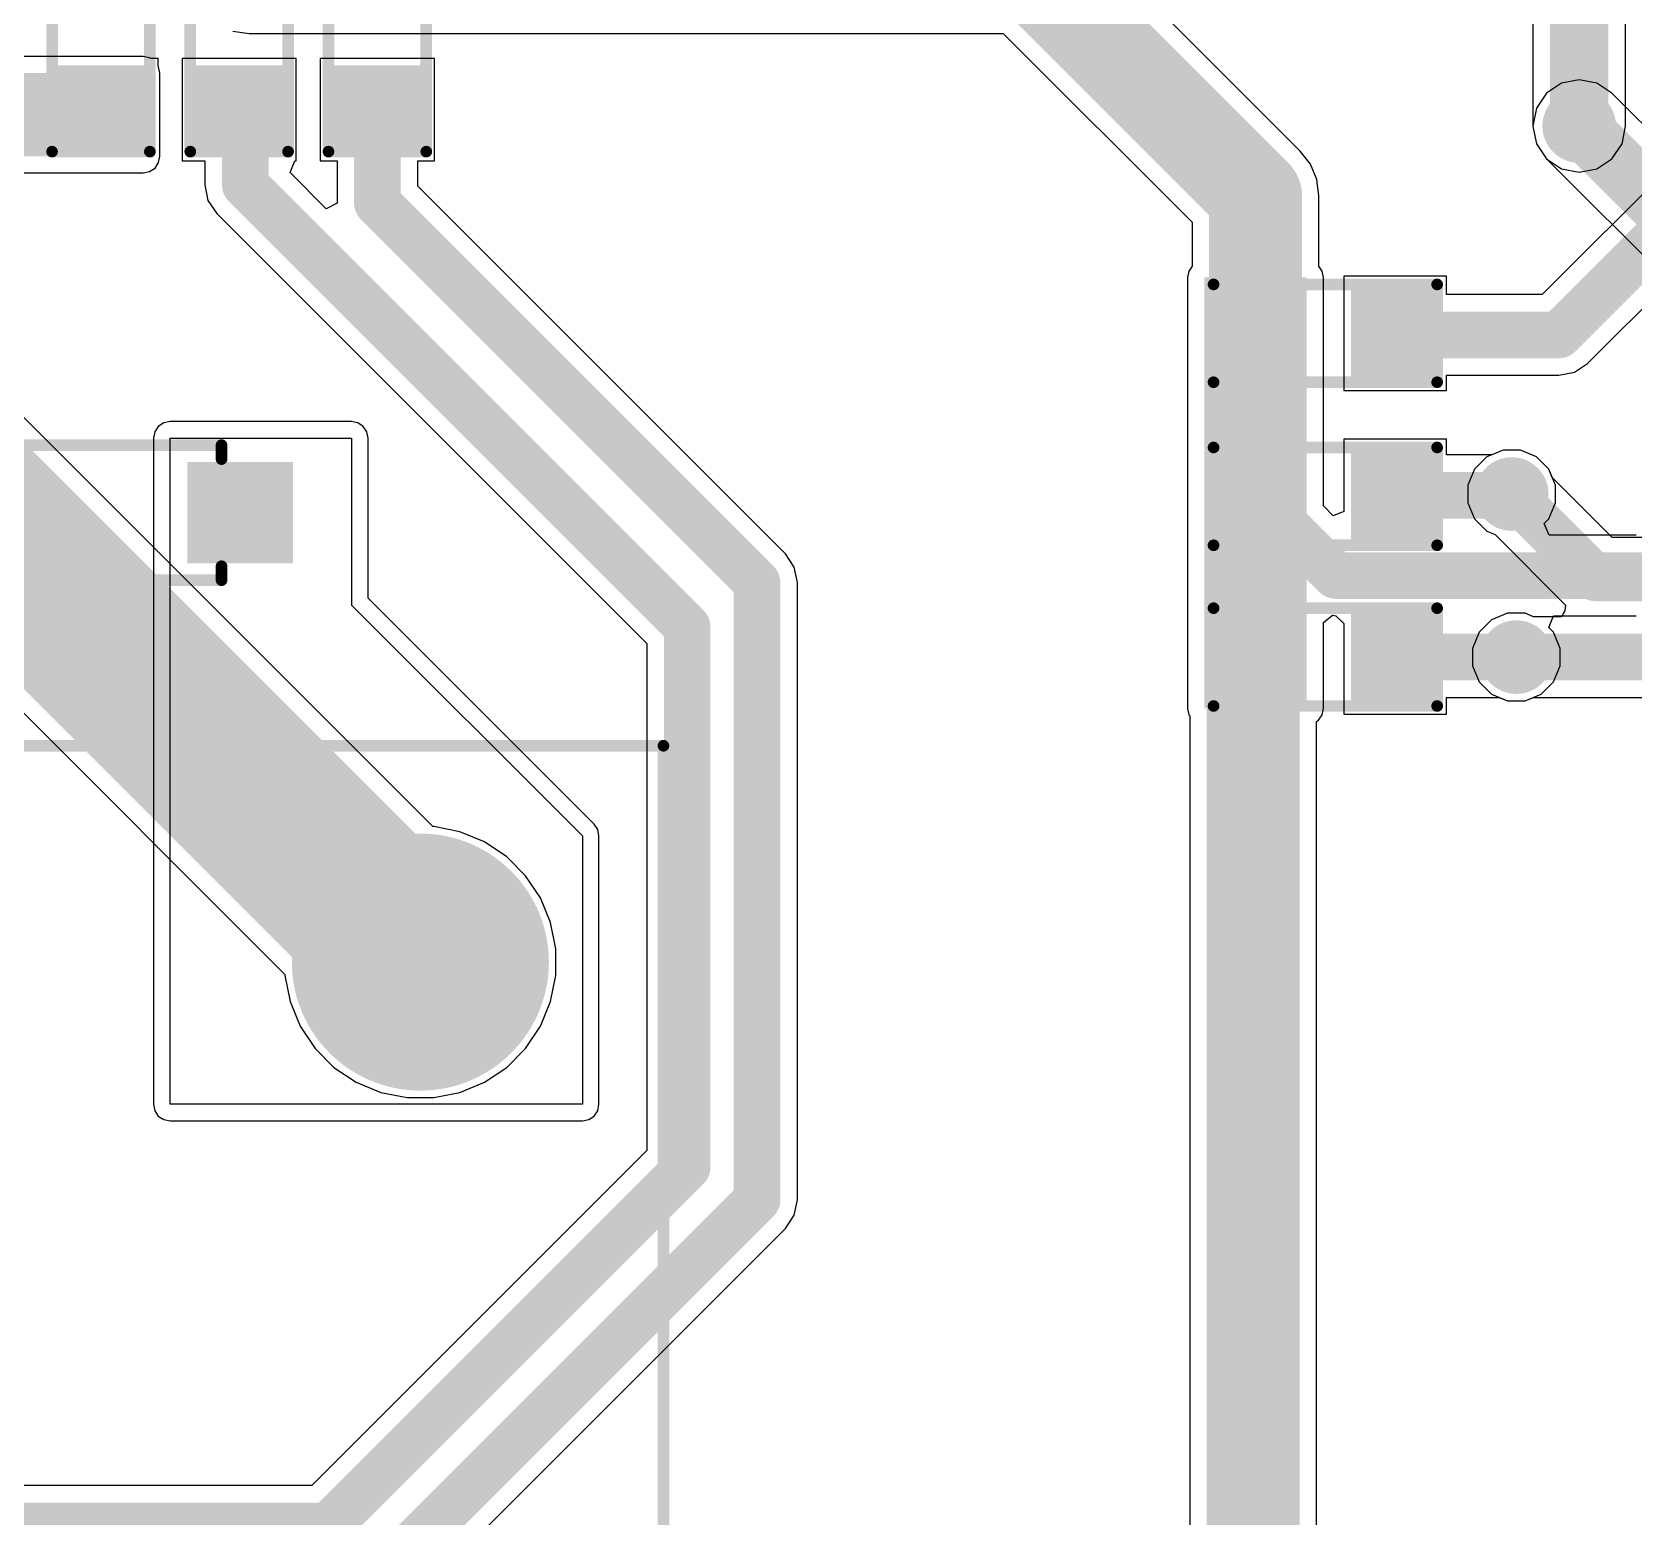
# Model space of a CAD drawing. Header units: millimetres. Extents: x -0.16 to 4.85, y -0.01 to 3.83.
# Drawn here: x 2.416 to 3.103, y 1.384 to 2.021 of the extents above; entities that cross this region are included whole.
import ezdxf

# ---------------------------------------------------------------- set-up
doc = ezdxf.new("R2010")
doc.units = ezdxf.units.MM
doc.header["$MEASUREMENT"] = 0
for name, color, linetype in [('BottomLayer', 5, 'Continuous'), ('BottomSolder', 6, 'Continuous'), ('MultiLayer', 9, 'Continuous'), ('PadHoleLayer', 156, 'Continuous'), ('TopLayer', 1, 'Continuous'), ('TopOverlay', 2, 'Continuous'), ('TopPaste', 8, 'Continuous'), ('TopSolder', 216, 'Continuous'), ('ViaHoleLayer', 16, 'Continuous')]:
    doc.layers.add(name, color=color, linetype=linetype)

# ---------------------------------------------------------------- blocks, each defined once
blk = doc.blocks.new('SOD_123_4')
at = {"layer": 'TopLayer'}
for points in [[(-0.04331, 0.01772), (-0.04331, -0.01772), (-0.08071, -0.01772), (-0.08071, 0.01772)], [(0.08071, 0.01772), (0.08071, -0.01772), (0.04331, -0.01772), (0.04331, 0.01772)]]:
    blk.add_hatch(color=1, dxfattribs=at).paths.add_polyline_path(points)
at = {"layer": 'TopOverlay'}
for points in [[(0.038, 0.02), (0.111, 0.02), (0.111, 0.0315), (0.038, 0.0315)], [(0.08346, -0.031), (0.111, -0.031), (0.111, 0.031), (0.08346, 0.031)], [(0.038, -0.0315), (0.111, -0.0315), (0.111, -0.02), (0.038, -0.02)]]:
    blk.add_hatch(color=2, dxfattribs=at).paths.add_polyline_path(points)
at = {"layer": 'TopPaste'}
for points in [[(-0.04331, 0.01772), (-0.04331, -0.01772), (-0.08071, -0.01772), (-0.08071, 0.01772)], [(0.08071, 0.01772), (0.08071, -0.01772), (0.04331, -0.01772), (0.04331, 0.01772)]]:
    blk.add_hatch(color=8, dxfattribs=at).paths.add_polyline_path(points)
at = {"layer": 'TopSolder'}
for points in [[(-0.03931, 0.02172), (-0.03931, -0.02172), (-0.08471, -0.02172), (-0.08471, 0.02172)], [(0.08471, 0.02172), (0.08471, -0.02172), (0.03931, -0.02172), (0.03931, 0.02172)]]:
    blk.add_hatch(color=216, dxfattribs=at).paths.add_polyline_path(points)
at = {"layer": 'TopOverlay', "const_width": 0.005}
for points in [[(-0.054, 0.029), (-0.054, 0.023)], [(0.038, 0.029), (-0.054, 0.029)], [(-0.054, -0.023), (-0.054, -0.029)], [(0.038, -0.029), (-0.054, -0.029)]]:
    blk.add_lwpolyline(points, dxfattribs=at)
at = {"layer": 'TopOverlay', "const_width": 0.0025}
for points in [[(-0.05525, 0.029, 1), (-0.05275, 0.029, 1)], [(-0.05525, 0.029, 1), (-0.05275, 0.029, 1)], [(0.03675, 0.029, 1), (0.03925, 0.029, 1)], [(-0.05525, 0.023, 1), (-0.05275, 0.023, 1)], [(-0.05525, -0.023, 1), (-0.05275, -0.023, 1)], [(-0.05525, -0.029, 1), (-0.05275, -0.029, 1)], [(-0.05525, -0.029, 1), (-0.05275, -0.029, 1)], [(0.03675, -0.029, 1), (0.03925, -0.029, 1)]]:
    blk.add_lwpolyline(points, format="xyb", close=True, dxfattribs=at)
blk = doc.blocks.new('RES_0603_56')
at = {"layer": 'TopLayer'}
for points in [[(-0.015, 0.0175), (-0.015, -0.0175), (-0.045, -0.0175), (-0.045, 0.0175)], [(0.045, 0.0175), (0.045, -0.0175), (0.015, -0.0175), (0.015, 0.0175)]]:
    blk.add_hatch(color=1, dxfattribs=at).paths.add_polyline_path(points)
at = {"layer": 'TopPaste'}
for points in [[(-0.015, 0.0175), (-0.015, -0.0175), (-0.045, -0.0175), (-0.045, 0.0175)], [(0.045, 0.0175), (0.045, -0.0175), (0.015, -0.0175), (0.015, 0.0175)]]:
    blk.add_hatch(color=8, dxfattribs=at).paths.add_polyline_path(points)
at = {"layer": 'TopSolder'}
for points in [[(-0.011, 0.0215), (-0.011, -0.0215), (-0.049, -0.0215), (-0.049, 0.0215)], [(0.049, 0.0215), (0.049, -0.0215), (0.011, -0.0215), (0.011, 0.0215)]]:
    blk.add_hatch(color=216, dxfattribs=at).paths.add_polyline_path(points)
at = {"layer": 'TopOverlay', "const_width": 0.005}
for points in [[(-0.048, 0.021), (-0.048, -0.021)], [(-0.048, 0.021), (0.048, 0.021)], [(0.048, 0.021), (0.048, -0.021)], [(-0.048, -0.021), (0.048, -0.021)]]:
    blk.add_lwpolyline(points, dxfattribs=at)
at = {"layer": 'TopOverlay', "const_width": 0.0025}
for points in [[(-0.04925, 0.021, 1), (-0.04675, 0.021, 1)], [(-0.04925, 0.021, 1), (-0.04675, 0.021, 1)], [(0.04675, 0.021, 1), (0.04925, 0.021, 1)], [(0.04675, 0.021, 1), (0.04925, 0.021, 1)], [(-0.04925, -0.021, 1), (-0.04675, -0.021, 1)], [(-0.04925, -0.021, 1), (-0.04675, -0.021, 1)], [(0.04675, -0.021, 1), (0.04925, -0.021, 1)], [(0.04675, -0.021, 1), (0.04925, -0.021, 1)]]:
    blk.add_lwpolyline(points, format="xyb", close=True, dxfattribs=at)
blk = doc.blocks.new('RES_0603_57')
at = {"layer": 'TopLayer'}
for points in [[(-0.015, 0.0175), (-0.015, -0.0175), (-0.045, -0.0175), (-0.045, 0.0175)], [(0.045, 0.0175), (0.045, -0.0175), (0.015, -0.0175), (0.015, 0.0175)]]:
    blk.add_hatch(color=1, dxfattribs=at).paths.add_polyline_path(points)
at = {"layer": 'TopPaste'}
for points in [[(-0.015, 0.0175), (-0.015, -0.0175), (-0.045, -0.0175), (-0.045, 0.0175)], [(0.045, 0.0175), (0.045, -0.0175), (0.015, -0.0175), (0.015, 0.0175)]]:
    blk.add_hatch(color=8, dxfattribs=at).paths.add_polyline_path(points)
at = {"layer": 'TopSolder'}
for points in [[(-0.011, 0.0215), (-0.011, -0.0215), (-0.049, -0.0215), (-0.049, 0.0215)], [(0.049, 0.0215), (0.049, -0.0215), (0.011, -0.0215), (0.011, 0.0215)]]:
    blk.add_hatch(color=216, dxfattribs=at).paths.add_polyline_path(points)
at = {"layer": 'TopOverlay', "const_width": 0.005}
for points in [[(-0.048, 0.021), (-0.048, -0.021)], [(-0.048, 0.021), (0.048, 0.021)], [(0.048, 0.021), (0.048, -0.021)], [(-0.048, -0.021), (0.048, -0.021)]]:
    blk.add_lwpolyline(points, dxfattribs=at)
at = {"layer": 'TopOverlay', "const_width": 0.0025}
for points in [[(-0.04925, 0.021, 1), (-0.04675, 0.021, 1)], [(-0.04925, 0.021, 1), (-0.04675, 0.021, 1)], [(0.04675, 0.021, 1), (0.04925, 0.021, 1)], [(0.04675, 0.021, 1), (0.04925, 0.021, 1)], [(-0.04925, -0.021, 1), (-0.04675, -0.021, 1)], [(-0.04925, -0.021, 1), (-0.04675, -0.021, 1)], [(0.04675, -0.021, 1), (0.04925, -0.021, 1)], [(0.04675, -0.021, 1), (0.04925, -0.021, 1)]]:
    blk.add_lwpolyline(points, format="xyb", close=True, dxfattribs=at)
blk = doc.blocks.new('RES_0603_58')
at = {"layer": 'TopLayer'}
for points in [[(-0.015, 0.0175), (-0.015, -0.0175), (-0.045, -0.0175), (-0.045, 0.0175)], [(0.045, 0.0175), (0.045, -0.0175), (0.015, -0.0175), (0.015, 0.0175)]]:
    blk.add_hatch(color=1, dxfattribs=at).paths.add_polyline_path(points)
at = {"layer": 'TopPaste'}
for points in [[(-0.015, 0.0175), (-0.015, -0.0175), (-0.045, -0.0175), (-0.045, 0.0175)], [(0.045, 0.0175), (0.045, -0.0175), (0.015, -0.0175), (0.015, 0.0175)]]:
    blk.add_hatch(color=8, dxfattribs=at).paths.add_polyline_path(points)
at = {"layer": 'TopSolder'}
for points in [[(-0.011, 0.0215), (-0.011, -0.0215), (-0.049, -0.0215), (-0.049, 0.0215)], [(0.049, 0.0215), (0.049, -0.0215), (0.011, -0.0215), (0.011, 0.0215)]]:
    blk.add_hatch(color=216, dxfattribs=at).paths.add_polyline_path(points)
at = {"layer": 'TopOverlay', "const_width": 0.005}
for points in [[(-0.048, 0.021), (-0.048, -0.021)], [(-0.048, 0.021), (0.048, 0.021)], [(0.048, 0.021), (0.048, -0.021)], [(-0.048, -0.021), (0.048, -0.021)]]:
    blk.add_lwpolyline(points, dxfattribs=at)
at = {"layer": 'TopOverlay', "const_width": 0.0025}
for points in [[(-0.04925, 0.021, 1), (-0.04675, 0.021, 1)], [(-0.04925, 0.021, 1), (-0.04675, 0.021, 1)], [(0.04675, 0.021, 1), (0.04925, 0.021, 1)], [(0.04675, 0.021, 1), (0.04925, 0.021, 1)], [(-0.04925, -0.021, 1), (-0.04675, -0.021, 1)], [(-0.04925, -0.021, 1), (-0.04675, -0.021, 1)], [(0.04675, -0.021, 1), (0.04925, -0.021, 1)], [(0.04675, -0.021, 1), (0.04925, -0.021, 1)]]:
    blk.add_lwpolyline(points, format="xyb", close=True, dxfattribs=at)
blk = doc.blocks.new('RES_0603_60')
at = {"layer": 'TopLayer'}
for points in [[(-0.015, 0.0175), (-0.015, -0.0175), (-0.045, -0.0175), (-0.045, 0.0175)], [(0.045, 0.0175), (0.045, -0.0175), (0.015, -0.0175), (0.015, 0.0175)]]:
    blk.add_hatch(color=1, dxfattribs=at).paths.add_polyline_path(points)
at = {"layer": 'TopPaste'}
for points in [[(-0.015, 0.0175), (-0.015, -0.0175), (-0.045, -0.0175), (-0.045, 0.0175)], [(0.045, 0.0175), (0.045, -0.0175), (0.015, -0.0175), (0.015, 0.0175)]]:
    blk.add_hatch(color=8, dxfattribs=at).paths.add_polyline_path(points)
at = {"layer": 'TopSolder'}
for points in [[(-0.011, 0.0215), (-0.011, -0.0215), (-0.049, -0.0215), (-0.049, 0.0215)], [(0.049, 0.0215), (0.049, -0.0215), (0.011, -0.0215), (0.011, 0.0215)]]:
    blk.add_hatch(color=216, dxfattribs=at).paths.add_polyline_path(points)
at = {"layer": 'TopOverlay', "const_width": 0.005}
for points in [[(-0.048, 0.021), (-0.048, -0.021)], [(0.048, 0.021), (-0.048, 0.021)], [(0.048, 0.021), (0.048, -0.021)], [(0.048, -0.021), (-0.048, -0.021)]]:
    blk.add_lwpolyline(points, dxfattribs=at)
at = {"layer": 'TopOverlay', "const_width": 0.0025}
for points in [[(-0.04925, 0.021, 1), (-0.04675, 0.021, 1)], [(-0.04925, 0.021, 1), (-0.04675, 0.021, 1)], [(0.04675, 0.021, 1), (0.04925, 0.021, 1)], [(0.04675, 0.021, 1), (0.04925, 0.021, 1)], [(-0.04925, -0.021, 1), (-0.04675, -0.021, 1)], [(-0.04925, -0.021, 1), (-0.04675, -0.021, 1)], [(0.04675, -0.021, 1), (0.04925, -0.021, 1)], [(0.04675, -0.021, 1), (0.04925, -0.021, 1)]]:
    blk.add_lwpolyline(points, format="xyb", close=True, dxfattribs=at)
blk = doc.blocks.new('RES_0603_61')
at = {"layer": 'TopLayer'}
for points in [[(-0.015, 0.0175), (-0.015, -0.0175), (-0.045, -0.0175), (-0.045, 0.0175)], [(0.045, 0.0175), (0.045, -0.0175), (0.015, -0.0175), (0.015, 0.0175)]]:
    blk.add_hatch(color=1, dxfattribs=at).paths.add_polyline_path(points)
at = {"layer": 'TopPaste'}
for points in [[(-0.015, 0.0175), (-0.015, -0.0175), (-0.045, -0.0175), (-0.045, 0.0175)], [(0.045, 0.0175), (0.045, -0.0175), (0.015, -0.0175), (0.015, 0.0175)]]:
    blk.add_hatch(color=8, dxfattribs=at).paths.add_polyline_path(points)
at = {"layer": 'TopSolder'}
for points in [[(-0.011, 0.0215), (-0.011, -0.0215), (-0.049, -0.0215), (-0.049, 0.0215)], [(0.049, 0.0215), (0.049, -0.0215), (0.011, -0.0215), (0.011, 0.0215)]]:
    blk.add_hatch(color=216, dxfattribs=at).paths.add_polyline_path(points)
at = {"layer": 'TopOverlay', "const_width": 0.005}
for points in [[(-0.048, 0.021), (-0.048, -0.021)], [(0.048, 0.021), (-0.048, 0.021)], [(0.048, 0.021), (0.048, -0.021)], [(0.048, -0.021), (-0.048, -0.021)]]:
    blk.add_lwpolyline(points, dxfattribs=at)
at = {"layer": 'TopOverlay', "const_width": 0.0025}
for points in [[(-0.04925, 0.021, 1), (-0.04675, 0.021, 1)], [(-0.04925, 0.021, 1), (-0.04675, 0.021, 1)], [(0.04675, 0.021, 1), (0.04925, 0.021, 1)], [(0.04675, 0.021, 1), (0.04925, 0.021, 1)], [(-0.04925, -0.021, 1), (-0.04675, -0.021, 1)], [(-0.04925, -0.021, 1), (-0.04675, -0.021, 1)], [(0.04675, -0.021, 1), (0.04925, -0.021, 1)], [(0.04675, -0.021, 1), (0.04925, -0.021, 1)]]:
    blk.add_lwpolyline(points, format="xyb", close=True, dxfattribs=at)
blk = doc.blocks.new('RES_0603_65')
at = {"layer": 'TopLayer'}
for points in [[(-0.015, 0.0175), (-0.015, -0.0175), (-0.045, -0.0175), (-0.045, 0.0175)], [(0.045, 0.0175), (0.045, -0.0175), (0.015, -0.0175), (0.015, 0.0175)]]:
    blk.add_hatch(color=1, dxfattribs=at).paths.add_polyline_path(points)
at = {"layer": 'TopPaste'}
for points in [[(-0.015, 0.0175), (-0.015, -0.0175), (-0.045, -0.0175), (-0.045, 0.0175)], [(0.045, 0.0175), (0.045, -0.0175), (0.015, -0.0175), (0.015, 0.0175)]]:
    blk.add_hatch(color=8, dxfattribs=at).paths.add_polyline_path(points)
at = {"layer": 'TopSolder'}
for points in [[(-0.011, 0.0215), (-0.011, -0.0215), (-0.049, -0.0215), (-0.049, 0.0215)], [(0.049, 0.0215), (0.049, -0.0215), (0.011, -0.0215), (0.011, 0.0215)]]:
    blk.add_hatch(color=216, dxfattribs=at).paths.add_polyline_path(points)
at = {"layer": 'TopOverlay', "const_width": 0.005}
for points in [[(-0.048, 0.021), (-0.048, -0.021)], [(0.048, 0.021), (-0.048, 0.021)], [(0.048, 0.021), (0.048, -0.021)], [(0.048, -0.021), (-0.048, -0.021)]]:
    blk.add_lwpolyline(points, dxfattribs=at)
at = {"layer": 'TopOverlay', "const_width": 0.0025}
for points in [[(-0.04925, 0.021, 1), (-0.04675, 0.021, 1)], [(-0.04925, 0.021, 1), (-0.04675, 0.021, 1)], [(0.04675, 0.021, 1), (0.04925, 0.021, 1)], [(0.04675, 0.021, 1), (0.04925, 0.021, 1)], [(-0.04925, -0.021, 1), (-0.04675, -0.021, 1)], [(-0.04925, -0.021, 1), (-0.04675, -0.021, 1)], [(0.04675, -0.021, 1), (0.04925, -0.021, 1)], [(0.04675, -0.021, 1), (0.04925, -0.021, 1)]]:
    blk.add_lwpolyline(points, format="xyb", close=True, dxfattribs=at)
blk = doc.blocks.new('G5RL_1A_E_HRDC12_86')
at = {"layer": 'BottomLayer'}
h = blk.add_hatch(color=5, dxfattribs=at)
edge = h.paths.add_edge_path()
edge.add_arc((-0.492126, 0.147638), 0.051181, 0, 360)
h = blk.add_hatch(color=5, dxfattribs=at)
edge = h.paths.add_edge_path()
edge.add_arc((0.295276, 0.147638), 0.051181, 0, 360)
h = blk.add_hatch(color=5, dxfattribs=at)
edge = h.paths.add_edge_path()
edge.add_arc((0.492126, 0.147638), 0.051181, 0, 360)
h = blk.add_hatch(color=5, dxfattribs=at)
edge = h.paths.add_edge_path()
edge.add_arc((-0.492126, -0.147638), 0.051181, 0, 360)
h = blk.add_hatch(color=5, dxfattribs=at)
edge = h.paths.add_edge_path()
edge.add_arc((0.295276, -0.147638), 0.051181, 0, 360)
h = blk.add_hatch(color=5, dxfattribs=at)
edge = h.paths.add_edge_path()
edge.add_arc((0.492126, -0.147638), 0.051181, 0, 360)
at = {"layer": 'BottomSolder'}
h = blk.add_hatch(color=6, dxfattribs=at)
edge = h.paths.add_edge_path()
edge.add_arc((-0.492126, 0.147638), 0.055181, 0, 360)
h = blk.add_hatch(color=6, dxfattribs=at)
edge = h.paths.add_edge_path()
edge.add_arc((0.295276, 0.147638), 0.055181, 0, 360)
h = blk.add_hatch(color=6, dxfattribs=at)
edge = h.paths.add_edge_path()
edge.add_arc((0.492126, 0.147638), 0.055181, 0, 360)
h = blk.add_hatch(color=6, dxfattribs=at)
edge = h.paths.add_edge_path()
edge.add_arc((-0.492126, -0.147638), 0.055181, 0, 360)
h = blk.add_hatch(color=6, dxfattribs=at)
edge = h.paths.add_edge_path()
edge.add_arc((0.295276, -0.147638), 0.055181, 0, 360)
h = blk.add_hatch(color=6, dxfattribs=at)
edge = h.paths.add_edge_path()
edge.add_arc((0.492126, -0.147638), 0.055181, 0, 360)
at = {"layer": 'MultiLayer'}
h = blk.add_hatch(color=9, dxfattribs=at)
edge = h.paths.add_edge_path()
edge.add_arc((-0.492126, 0.147638), 0.051181, 0, 360)
h = blk.add_hatch(color=9, dxfattribs=at)
edge = h.paths.add_edge_path()
edge.add_arc((0.295276, 0.147638), 0.051181, 0, 360)
h = blk.add_hatch(color=9, dxfattribs=at)
edge = h.paths.add_edge_path()
edge.add_arc((0.492126, 0.147638), 0.051181, 0, 360)
h = blk.add_hatch(color=9, dxfattribs=at)
edge = h.paths.add_edge_path()
edge.add_arc((-0.492126, -0.147638), 0.051181, 0, 360)
h = blk.add_hatch(color=9, dxfattribs=at)
edge = h.paths.add_edge_path()
edge.add_arc((0.295276, -0.147638), 0.051181, 0, 360)
h = blk.add_hatch(color=9, dxfattribs=at)
edge = h.paths.add_edge_path()
edge.add_arc((0.492126, -0.147638), 0.051181, 0, 360)
at = {"layer": 'PadHoleLayer'}
h = blk.add_hatch(color=156, dxfattribs=at)
edge = h.paths.add_edge_path()
edge.add_arc((-0.492126, 0.147638), 0.02559, 0, 360)
h = blk.add_hatch(color=156, dxfattribs=at)
edge = h.paths.add_edge_path()
edge.add_arc((0.295276, 0.147638), 0.02559, 0, 360)
h = blk.add_hatch(color=156, dxfattribs=at)
edge = h.paths.add_edge_path()
edge.add_arc((0.492126, 0.147638), 0.02559, 0, 360)
h = blk.add_hatch(color=156, dxfattribs=at)
edge = h.paths.add_edge_path()
edge.add_arc((-0.492126, -0.147638), 0.02559, 0, 360)
h = blk.add_hatch(color=156, dxfattribs=at)
edge = h.paths.add_edge_path()
edge.add_arc((0.295276, -0.147638), 0.02559, 0, 360)
h = blk.add_hatch(color=156, dxfattribs=at)
edge = h.paths.add_edge_path()
edge.add_arc((0.492126, -0.147638), 0.02559, 0, 360)
at = {"layer": 'TopLayer'}
h = blk.add_hatch(color=1, dxfattribs=at)
edge = h.paths.add_edge_path()
edge.add_arc((-0.492126, 0.147638), 0.051181, 0, 360)
h = blk.add_hatch(color=1, dxfattribs=at)
edge = h.paths.add_edge_path()
edge.add_arc((0.295276, 0.147638), 0.051181, 0, 360)
h = blk.add_hatch(color=1, dxfattribs=at)
edge = h.paths.add_edge_path()
edge.add_arc((0.492126, 0.147638), 0.051181, 0, 360)
h = blk.add_hatch(color=1, dxfattribs=at)
edge = h.paths.add_edge_path()
edge.add_arc((-0.492126, -0.147638), 0.051181, 0, 360)
h = blk.add_hatch(color=1, dxfattribs=at)
edge = h.paths.add_edge_path()
edge.add_arc((0.295276, -0.147638), 0.051181, 0, 360)
h = blk.add_hatch(color=1, dxfattribs=at)
edge = h.paths.add_edge_path()
edge.add_arc((0.492126, -0.147638), 0.051181, 0, 360)
at = {"layer": 'TopSolder'}
h = blk.add_hatch(color=216, dxfattribs=at)
edge = h.paths.add_edge_path()
edge.add_arc((-0.492126, 0.147638), 0.055181, 0, 360)
h = blk.add_hatch(color=216, dxfattribs=at)
edge = h.paths.add_edge_path()
edge.add_arc((0.295276, 0.147638), 0.055181, 0, 360)
h = blk.add_hatch(color=216, dxfattribs=at)
edge = h.paths.add_edge_path()
edge.add_arc((0.492126, 0.147638), 0.055181, 0, 360)
h = blk.add_hatch(color=216, dxfattribs=at)
edge = h.paths.add_edge_path()
edge.add_arc((-0.492126, -0.147638), 0.055181, 0, 360)
h = blk.add_hatch(color=216, dxfattribs=at)
edge = h.paths.add_edge_path()
edge.add_arc((0.295276, -0.147638), 0.055181, 0, 360)
h = blk.add_hatch(color=216, dxfattribs=at)
edge = h.paths.add_edge_path()
edge.add_arc((0.492126, -0.147638), 0.055181, 0, 360)
at = {"layer": 'TopOverlay'}
for points, const_width in [([(-0.585, -0.25), (-0.585, 0.252)], 0.005), ([(0.559, 0.252), (-0.585, 0.252)], 0.005), ([(0.559, -0.25), (0.559, 0.252)], 0.005), ([(-0.428, -0.153), (-0.423, -0.148)], 0.015748), ([(-0.423, -0.158), (-0.423, -0.148)], 0.015748), ([(-0.423, -0.158), (-0.428, -0.153)], 0.015748), ([(0.559, -0.25), (-0.585, -0.25)], 0.005)]:
    blk.add_lwpolyline(points, dxfattribs=dict(at, const_width=const_width))
for points, const_width in [([(-0.58625, 0.252, 1), (-0.58375, 0.252, 1)], 0.0025), ([(-0.58625, 0.252, 1), (-0.58375, 0.252, 1)], 0.0025), ([(0.55775, 0.252, 1), (0.56025, 0.252, 1)], 0.0025), ([(0.55775, 0.252, 1), (0.56025, 0.252, 1)], 0.0025), ([(-0.426937, -0.148, 1), (-0.419063, -0.148, 1)], 0.007874), ([(-0.426937, -0.148, 1), (-0.419063, -0.148, 1)], 0.007874), ([(-0.431937, -0.153, 1), (-0.424063, -0.153, 1)], 0.007874), ([(-0.431937, -0.153, 1), (-0.424063, -0.153, 1)], 0.007874), ([(-0.426937, -0.158, 1), (-0.419063, -0.158, 1)], 0.007874), ([(-0.426937, -0.158, 1), (-0.419063, -0.158, 1)], 0.007874), ([(-0.58625, -0.25, 1), (-0.58375, -0.25, 1)], 0.0025), ([(-0.58625, -0.25, 1), (-0.58375, -0.25, 1)], 0.0025), ([(0.55775, -0.25, 1), (0.56025, -0.25, 1)], 0.0025), ([(0.55775, -0.25, 1), (0.56025, -0.25, 1)], 0.0025)]:
    blk.add_lwpolyline(points, format="xyb", close=True, dxfattribs=dict(at, const_width=const_width))

msp = doc.modelspace()

# ---------------------------------------------------------------- hatches: boundary and pattern name
at = {"layer": 'BottomLayer'}
h = msp.add_hatch(color=5, dxfattribs=at)
edge = h.paths.add_edge_path()
edge.add_arc((3.08, 1.981), 0.01181, 0, 360)
h = msp.add_hatch(color=5, dxfattribs=at)
edge = h.paths.add_edge_path()
edge.add_arc((3.05102, 1.823), 0.01181, 0, 360)
h = msp.add_hatch(color=5, dxfattribs=at)
edge = h.paths.add_edge_path()
edge.add_arc((3.053, 1.753), 0.01181, 0, 360)
at = {"layer": 'BottomSolder'}
h = msp.add_hatch(color=6, dxfattribs=at)
edge = h.paths.add_edge_path()
edge.add_arc((3.08, 1.981), 0.01581, 0, 360)
h = msp.add_hatch(color=6, dxfattribs=at)
edge = h.paths.add_edge_path()
edge.add_arc((3.05102, 1.823), 0.01581, 0, 360)
h = msp.add_hatch(color=6, dxfattribs=at)
edge = h.paths.add_edge_path()
edge.add_arc((3.053, 1.753), 0.01581, 0, 360)
at = {"layer": 'TopLayer'}
for points in [[(2.28826, 1.968), (2.4635, 1.968), (2.4635, 2.00374), (2.28826, 2.00374)], [(2.963, 1.731), (2.963, 1.916), (2.919, 1.916), (2.919, 1.731)], [(2.926, 1.7355), (2.956, 1.7355), (2.956, 1.9095), (2.926, 1.9095)]]:
    msp.add_hatch(color=1, dxfattribs=at).paths.add_polyline_path(points)
h = msp.add_hatch(color=1, dxfattribs=at)
edge = h.paths.add_edge_path()
edge.add_arc((3.08, 1.981), 0.01181, 0, 360)
h = msp.add_hatch(color=1, dxfattribs=at)
edge = h.paths.add_edge_path()
edge.add_arc((3.05102, 1.823), 0.01181, 0, 360)
h = msp.add_hatch(color=1, dxfattribs=at)
edge = h.paths.add_edge_path()
edge.add_arc((3.053, 1.753), 0.01181, 0, 360)
at = {"layer": 'TopSolder'}
h = msp.add_hatch(color=216, dxfattribs=at)
edge = h.paths.add_edge_path()
edge.add_arc((3.08, 1.981), 0.01581, 0, 360)
h = msp.add_hatch(color=216, dxfattribs=at)
edge = h.paths.add_edge_path()
edge.add_arc((3.05102, 1.823), 0.01581, 0, 360)
h = msp.add_hatch(color=216, dxfattribs=at)
edge = h.paths.add_edge_path()
edge.add_arc((3.053, 1.753), 0.01581, 0, 360)
at = {"layer": 'ViaHoleLayer'}
h = msp.add_hatch(color=16, dxfattribs=at)
edge = h.paths.add_edge_path()
edge.add_arc((3.08, 1.981), 0.00591, 0, 360)
h = msp.add_hatch(color=16, dxfattribs=at)
edge = h.paths.add_edge_path()
edge.add_arc((3.05102, 1.823), 0.00591, 0, 360)
h = msp.add_hatch(color=16, dxfattribs=at)
edge = h.paths.add_edge_path()
edge.add_arc((3.053, 1.753), 0.00591, 0, 360)

# ---------------------------------------------------------------- linework, layer by layer
at = {"layer": 'BottomLayer'}
for p, q in [((2.58775, 1.68024), (2.27288, 1.99511)), ((3.06594, 1.99506), (3.06163, 1.98861)), ((3.07239, 1.99937), (3.06594, 1.99506)), ((3.08, 2.00088), (3.07239, 1.99937)), ((3.08761, 1.99937), (3.08, 2.00088)), ((3.09406, 1.99506), (3.08761, 1.99937)), ((3.23174, 1.85738), (3.09406, 1.99506)), ((3.06163, 1.98861), (3.06012, 1.981)), ((3.06012, 1.981), (3.06163, 1.97339)), ((3.06163, 1.97339), (3.06594, 1.96694)), ((3.06594, 1.96694), (3.20944, 1.82344)), ((2.19626, 1.94478), (2.52428, 1.61677)), ((3.04036, 1.83895), (3.03507, 1.83366)), ((3.04728, 1.84181), (3.04036, 1.83895)), ((3.05476, 1.84181), (3.04728, 1.84181)), ((3.06168, 1.83895), (3.05476, 1.84181)), ((3.06697, 1.83366), (3.06168, 1.83895)), ((3.03507, 1.83366), (3.03221, 1.82674)), ((3.06845, 1.83009), (3.06697, 1.83366)), ((3.0942, 1.80433), (3.06845, 1.83009)), ((3.03221, 1.82674), (3.03221, 1.81926)), ((3.03221, 1.81926), (3.03507, 1.81234)), ((3.03507, 1.81234), (3.04036, 1.80705)), ((3.04036, 1.80705), (3.04393, 1.80557)), ((3.04393, 1.80557), (3.07417, 1.77533)), ((3.33569, 1.80433), (3.0942, 1.80433)), ((3.07417, 1.77533), (3.07377, 1.77292)), ((3.04234, 1.76895), (3.03705, 1.76366)), ((3.04926, 1.77181), (3.04234, 1.76895)), ((3.05674, 1.77181), (3.04926, 1.77181)), ((3.06031, 1.77033), (3.05674, 1.77181)), ((3.07236, 1.77033), (3.06031, 1.77033)), ((3.07377, 1.77292), (3.07236, 1.77033)), ((3.03705, 1.76366), (3.03419, 1.75674)), ((3.03419, 1.75674), (3.03419, 1.74926)), ((3.03419, 1.74926), (3.03705, 1.74234)), ((3.03705, 1.74234), (3.04234, 1.73705)), ((3.04234, 1.73705), (3.04926, 1.73419)), ((3.04926, 1.73419), (3.05674, 1.73419)), ((3.05674, 1.73419), (3.06031, 1.73567)), ((3.06031, 1.73567), (3.28569, 1.73567)), ((2.58819, 1.68024), (2.58775, 1.68024)), ((2.59943, 1.67801), (2.58819, 1.68024)), ((2.61002, 1.67362), (2.59943, 1.67801)), ((2.61955, 1.66726), (2.61002, 1.67362)), ((2.62765, 1.65915), (2.61955, 1.66726)), ((2.63402, 1.64962), (2.62765, 1.65915)), ((2.6384, 1.63903), (2.63402, 1.64962)), ((2.64064, 1.62779), (2.6384, 1.63903)), ((2.64064, 1.61633), (2.64064, 1.62779)), ((2.52428, 1.61677), (2.52428, 1.61633)), ((2.52428, 1.61633), (2.52651, 1.60509)), ((2.6384, 1.60509), (2.64064, 1.61633)), ((2.52651, 1.60509), (2.5309, 1.5945)), ((2.63402, 1.5945), (2.6384, 1.60509)), ((2.5309, 1.5945), (2.53726, 1.58497)), ((2.62765, 1.58497), (2.63402, 1.5945)), ((2.53726, 1.58497), (2.54537, 1.57687)), ((2.61955, 1.57687), (2.62765, 1.58497)), ((2.54537, 1.57687), (2.5549, 1.5705)), ((2.61002, 1.5705), (2.61955, 1.57687)), ((2.5549, 1.5705), (2.56549, 1.56612)), ((2.59943, 1.56612), (2.61002, 1.5705)), ((2.56549, 1.56612), (2.57673, 1.56388)), ((2.57673, 1.56388), (2.58819, 1.56388)), ((2.58819, 1.56388), (2.59943, 1.56612))]:
    msp.add_line(p, q, dxfattribs=at)
for points, const_width in [([(2.228, 1.97652), (2.58246, 1.62206)], 0.075), ([(3.08, 1.981), (3.2235, 1.8375)], 0.025), ([(3.05102, 1.823), (3.08702, 1.787)], 0.02), ([(3.08702, 1.787), (3.343, 1.787)], 0.02), ([(3.053, 1.753), (3.293, 1.753)], 0.02)]:
    msp.add_lwpolyline(points, dxfattribs=dict(at, const_width=const_width))
for points, const_width in [([(3.07375, 1.981, 1), (3.08625, 1.981, 1)], 0.0125), ([(3.04602, 1.823, 1), (3.05602, 1.823, 1)], 0.01), ([(3.08202, 1.787, 1), (3.09202, 1.787, 1)], 0.01), ([(3.08202, 1.787, 1), (3.09202, 1.787, 1)], 0.01), ([(3.048, 1.753, 1), (3.058, 1.753, 1)], 0.01), ([(2.56371, 1.62206, 1), (2.60121, 1.62206, 1)], 0.0375)]:
    msp.add_lwpolyline(points, format="xyb", close=True, dxfattribs=dict(at, const_width=const_width))
at = {"layer": 'TopLayer'}
for p, q in [((3.06012, 2.19706), (3.06012, 1.981)), ((3.09988, 1.981), (3.09988, 2.19706)), ((2.96026, 1.97026), (2.86326, 2.06726)), ((2.50195, 2.02169), (2.509, 2.02077)), ((2.509, 2.02077), (2.83272, 2.02077)), ((2.83272, 2.02077), (2.91377, 1.93972)), ((2.4635, 2.01088), (2.28826, 2.01088)), ((2.46623, 2.01033), (2.4635, 2.01088)), ((2.46673, 2.01), (2.46623, 2.01033)), ((2.46983, 2.01), (2.46673, 2.01)), ((2.46983, 2.00686), (2.46983, 2.01)), ((2.52917, 2.01), (2.48017, 2.01)), ((2.48017, 2.01), (2.48017, 1.966)), ((2.52917, 1.966), (2.52917, 2.01)), ((2.5885, 2.01), (2.5395, 2.01)), ((2.5395, 2.01), (2.5395, 1.966)), ((2.5885, 1.966), (2.5885, 2.01)), ((2.47009, 2.00647), (2.46983, 2.00686)), ((2.47064, 2.00374), (2.47009, 2.00647)), ((2.47064, 1.968), (2.47064, 2.00374)), ((3.1525, 1.99702), (3.06413, 1.90864)), ((3.06012, 1.981), (3.06163, 1.97339)), ((3.09837, 1.97339), (3.09988, 1.981)), ((2.47009, 1.96527), (2.47064, 1.968)), ((2.96458, 1.96462), (2.96026, 1.97026)), ((3.06163, 1.97339), (3.06594, 1.96694)), ((3.08357, 1.87905), (3.17702, 1.9725)), ((3.09406, 1.96694), (3.09837, 1.97339)), ((2.28826, 1.96086), (2.4635, 1.96086)), ((2.4635, 1.96086), (2.46623, 1.96141)), ((2.46623, 1.96141), (2.46855, 1.96295)), ((2.46855, 1.96295), (2.47009, 1.96527)), ((2.48017, 1.966), (2.48996, 1.966)), ((2.48996, 1.966), (2.48996, 1.9557)), ((2.52651, 1.961), (2.52858, 1.966)), ((2.54208, 1.94543), (2.52651, 1.961)), ((2.52858, 1.966), (2.52917, 1.966)), ((2.5395, 1.966), (2.54667, 1.966)), ((2.54667, 1.966), (2.54667, 1.948)), ((2.58133, 1.95518), (2.58133, 1.966)), ((2.58133, 1.966), (2.5885, 1.966)), ((2.96731, 1.95805), (2.96458, 1.96462)), ((3.06594, 1.96694), (3.07239, 1.96263)), ((3.07239, 1.96263), (3.08, 1.96112)), ((3.08, 1.96112), (3.08761, 1.96263)), ((3.08761, 1.96263), (3.09406, 1.96694)), ((2.48996, 1.9557), (2.49128, 1.94907)), ((2.73926, 1.79726), (2.58133, 1.95518)), ((2.96823, 1.951), (2.96731, 1.95805)), ((2.49128, 1.94907), (2.49504, 1.94345)), ((2.54669, 1.9479), (2.54208, 1.94543)), ((2.54667, 1.948), (2.54669, 1.9479)), ((2.96823, 1.92077), (2.96823, 1.951)), ((2.49504, 1.94345), (2.67967, 1.75882)), ((2.91377, 1.93972), (2.91377, 1.92077)), ((2.91377, 1.92077), (2.91241, 1.91873)), ((2.96959, 1.91873), (2.96823, 1.92077)), ((2.91241, 1.91873), (2.91186, 1.916)), ((2.91186, 1.916), (2.91186, 1.731)), ((2.97014, 1.916), (2.96959, 1.91873)), ((2.97014, 1.81788), (2.97014, 1.916)), ((3.023, 1.9165), (2.979, 1.9165)), ((2.979, 1.9165), (2.979, 1.8675)), ((3.023, 1.90864), (3.023, 1.9165)), ((3.06413, 1.90864), (3.023, 1.90864)), ((3.07794, 1.8753), (3.08357, 1.87905)), ((3.023, 1.8675), (3.023, 1.87398)), ((3.023, 1.87398), (3.07131, 1.87398)), ((3.07131, 1.87398), (3.07794, 1.8753)), ((2.979, 1.8675), (3.023, 1.8675)), ((2.46995, 1.85205), (2.46841, 1.84973)), ((2.47227, 1.85359), (2.46995, 1.85205)), ((2.475, 1.85414), (2.47227, 1.85359)), ((2.55285, 1.85414), (2.475, 1.85414)), ((2.55558, 1.85359), (2.55285, 1.85414)), ((2.5579, 1.85205), (2.55558, 1.85359)), ((2.55945, 1.84973), (2.5579, 1.85205)), ((2.46841, 1.84973), (2.46786, 1.847)), ((2.46786, 1.847), (2.46786, 1.561)), ((2.475, 1.561), (2.475, 1.847)), ((2.475, 1.847), (2.55285, 1.847)), ((2.55285, 1.847), (2.55285, 1.77535)), ((2.55999, 1.847), (2.55945, 1.84973)), ((2.55999, 1.77831), (2.55999, 1.847)), ((3.023, 1.8465), (2.979, 1.8465)), ((2.979, 1.8465), (2.979, 1.81555)), ((3.023, 1.83983), (3.023, 1.8465)), ((3.0425, 1.83983), (3.023, 1.83983)), ((3.04728, 1.84181), (3.0425, 1.83983)), ((3.05476, 1.84181), (3.04728, 1.84181)), ((3.06168, 1.83895), (3.05476, 1.84181)), ((3.06697, 1.83366), (3.06168, 1.83895)), ((3.06983, 1.82674), (3.06697, 1.83366)), ((3.06983, 1.81926), (3.06983, 1.82674)), ((2.97438, 1.81363), (2.97014, 1.81788)), ((3.06697, 1.81234), (3.06983, 1.81926)), ((2.979, 1.81555), (2.97438, 1.81363)), ((3.06496, 1.81033), (3.06697, 1.81234)), ((3.06703, 1.80533), (3.06496, 1.81033)), ((3.1045, 1.80533), (3.06703, 1.80533)), ((2.74301, 1.79163), (2.73926, 1.79726)), ((2.73926, 1.79726), (2.73926, 1.79726)), ((2.74433, 1.785), (2.74301, 1.79163)), ((2.74433, 1.52), (2.74433, 1.785)), ((2.74433, 1.785), (2.74433, 1.785)), ((2.55285, 1.77535), (2.652, 1.6762)), ((2.65705, 1.68125), (2.55999, 1.77831)), ((2.97014, 1.76779), (2.974, 1.77096)), ((2.97014, 1.731), (2.97014, 1.76779)), ((2.974, 1.77096), (2.9755, 1.77067)), ((2.9755, 1.77067), (2.979, 1.76745)), ((3.06694, 1.76567), (3.06901, 1.77067)), ((3.06901, 1.77067), (3.1045, 1.77067)), ((2.979, 1.76745), (2.979, 1.7285)), ((3.06895, 1.76366), (3.06694, 1.76567)), ((3.07181, 1.75674), (3.06895, 1.76366)), ((2.67967, 1.75882), (2.67967, 1.54118)), ((3.07181, 1.74926), (3.07181, 1.75674)), ((3.06895, 1.74234), (3.07181, 1.74926)), ((3.06366, 1.73705), (3.06895, 1.74234)), ((3.023, 1.7285), (3.023, 1.73567)), ((3.023, 1.73567), (3.04569, 1.73567)), ((3.04569, 1.73567), (3.04926, 1.73419)), ((3.04926, 1.73419), (3.05674, 1.73419)), ((3.05674, 1.73419), (3.06366, 1.73705)), ((2.91186, 1.731), (2.91241, 1.72827)), ((2.91241, 1.72827), (2.91277, 1.72773)), ((2.91277, 1.72773), (2.91277, 1.283)), ((2.96805, 1.72595), (2.96959, 1.72827)), ((2.96959, 1.72827), (2.97014, 1.731)), ((2.979, 1.7285), (3.023, 1.7285)), ((2.96723, 1.72541), (2.96805, 1.72595)), ((2.96723, 1.29428), (2.96723, 1.72541)), ((2.65859, 1.67894), (2.65705, 1.68125)), ((2.65914, 1.6762), (2.65859, 1.67894)), ((2.652, 1.6762), (2.652, 1.561)), ((2.65914, 1.561), (2.65914, 1.6762)), ((2.46786, 1.561), (2.46841, 1.55827)), ((2.46841, 1.55827), (2.46995, 1.55595)), ((2.46995, 1.55595), (2.47227, 1.55441)), ((2.47227, 1.55441), (2.475, 1.55386)), ((2.652, 1.561), (2.475, 1.561)), ((2.652, 1.55386), (2.65473, 1.55441)), ((2.65473, 1.55441), (2.65705, 1.55595)), ((2.65705, 1.55595), (2.65859, 1.55827)), ((2.65859, 1.55827), (2.65914, 1.561)), ((2.475, 1.55386), (2.652, 1.55386)), ((2.67967, 1.54118), (2.53582, 1.39733)), ((2.74301, 1.51337), (2.74433, 1.52)), ((2.73926, 1.50774), (2.74301, 1.51337)), ((2.56704, 1.33552), (2.73926, 1.50774)), ((2.53582, 1.39733), (1.26518, 1.39733))]:
    msp.add_line(p, q, dxfattribs=at)
for points, const_width in [([(3.08, 1.981), (3.08, 2.19706)], 0.025), ([(2.844, 2.048), (2.941, 1.951)], 0.04), ([(3.07131, 1.89131), (3.191, 2.011)], 0.02), ([(2.50467, 1.988), (2.5073, 1.98537)], 0.02), ([(2.5073, 1.9557), (2.5073, 1.98537)], 0.02), ([(2.564, 1.948), (2.564, 1.988)], 0.02), ([(2.941, 1.892), (2.941, 1.951)], 0.04), ([(2.5073, 1.9557), (2.697, 1.766)], 0.02), ([(2.564, 1.948), (2.727, 1.785)], 0.02), ([(3.001, 1.892), (3.00169, 1.89131)], 0.02), ([(3.00169, 1.89131), (3.07131, 1.89131)], 0.02), ([(2.941, 1.822), (2.941, 1.8225)], 0.02), ([(2.941, 1.8195), (2.941, 1.822)], 0.02), ([(2.941, 1.8195), (2.946, 1.8145)], 0.02), ([(3.001, 1.822), (3.0015, 1.8225)], 0.02), ([(3.0015, 1.8225), (3.05052, 1.8225)], 0.02), ([(3.05052, 1.8225), (3.05102, 1.823)], 0.02), ([(2.946, 1.8145), (2.949, 1.8145)], 0.02), ([(2.949, 1.8145), (2.9755, 1.788)], 0.02), ([(2.9755, 1.788), (3.129, 1.788)], 0.02), ([(2.727, 1.52), (2.727, 1.785)], 0.02), ([(2.697, 1.534), (2.697, 1.766)], 0.02), ([(2.94, 1.283), (2.94, 1.752)], 0.04), ([(2.94, 1.752), (2.941, 1.753)], 0.02), ([(3.001, 1.753), (3.053, 1.753)], 0.02), ([(2.543, 1.38), (2.697, 1.534)], 0.02), ([(2.55478, 1.34778), (2.727, 1.52)], 0.02), ([(1.258, 1.38), (2.543, 1.38)], 0.02)]:
    msp.add_lwpolyline(points, dxfattribs=dict(at, const_width=const_width))
for points, const_width in [([(2.49967, 1.988, 1), (2.50967, 1.988, 1)], 0.01), ([(2.5023, 1.98537, 1), (2.5123, 1.98537, 1)], 0.01), ([(2.5023, 1.98537, 1), (2.5123, 1.98537, 1)], 0.01), ([(2.559, 1.988, 1), (2.569, 1.988, 1)], 0.01), ([(3.07375, 1.981, 1), (3.08625, 1.981, 1)], 0.0125), ([(2.931, 1.951, 1), (2.951, 1.951, 1)], 0.02), ([(2.931, 1.951, 1), (2.951, 1.951, 1)], 0.02), ([(2.5023, 1.9557, 1), (2.5123, 1.9557, 1)], 0.01), ([(2.5023, 1.9557, 1), (2.5123, 1.9557, 1)], 0.01), ([(2.559, 1.948, 1), (2.569, 1.948, 1)], 0.01), ([(2.559, 1.948, 1), (2.569, 1.948, 1)], 0.01), ([(2.931, 1.892, 1), (2.951, 1.892, 1)], 0.02), ([(2.996, 1.892, 1), (3.006, 1.892, 1)], 0.01), ([(2.99669, 1.89131, 1), (3.00669, 1.89131, 1)], 0.01), ([(2.99669, 1.89131, 1), (3.00669, 1.89131, 1)], 0.01), ([(3.06631, 1.89131, 1), (3.07631, 1.89131, 1)], 0.01), ([(3.06631, 1.89131, 1), (3.07631, 1.89131, 1)], 0.01), ([(2.936, 1.8225, 1), (2.946, 1.8225, 1)], 0.01), ([(2.936, 1.822, 1), (2.946, 1.822, 1)], 0.01), ([(2.936, 1.822, 1), (2.946, 1.822, 1)], 0.01), ([(2.936, 1.8195, 1), (2.946, 1.8195, 1)], 0.01), ([(2.936, 1.8195, 1), (2.946, 1.8195, 1)], 0.01), ([(2.996, 1.822, 1), (3.006, 1.822, 1)], 0.01), ([(2.9965, 1.8225, 1), (3.0065, 1.8225, 1)], 0.01), ([(2.9965, 1.8225, 1), (3.0065, 1.8225, 1)], 0.01), ([(3.04552, 1.8225, 1), (3.05552, 1.8225, 1)], 0.01), ([(3.04552, 1.8225, 1), (3.05552, 1.8225, 1)], 0.01), ([(3.04602, 1.823, 1), (3.05602, 1.823, 1)], 0.01), ([(2.941, 1.8145, 1), (2.951, 1.8145, 1)], 0.01), ([(2.941, 1.8145, 1), (2.951, 1.8145, 1)], 0.01), ([(2.944, 1.8145, 1), (2.954, 1.8145, 1)], 0.01), ([(2.944, 1.8145, 1), (2.954, 1.8145, 1)], 0.01), ([(2.9705, 1.788, 1), (2.9805, 1.788, 1)], 0.01), ([(2.9705, 1.788, 1), (2.9805, 1.788, 1)], 0.01), ([(2.722, 1.785, 1), (2.732, 1.785, 1)], 0.01), ([(2.722, 1.785, 1), (2.732, 1.785, 1)], 0.01), ([(2.692, 1.766, 1), (2.702, 1.766, 1)], 0.01), ([(2.692, 1.766, 1), (2.702, 1.766, 1)], 0.01), ([(2.93, 1.752, 1), (2.95, 1.752, 1)], 0.02), ([(2.935, 1.752, 1), (2.945, 1.752, 1)], 0.01), ([(2.936, 1.753, 1), (2.946, 1.753, 1)], 0.01), ([(2.996, 1.753, 1), (3.006, 1.753, 1)], 0.01), ([(3.048, 1.753, 1), (3.058, 1.753, 1)], 0.01), ([(2.692, 1.534, 1), (2.702, 1.534, 1)], 0.01), ([(2.692, 1.534, 1), (2.702, 1.534, 1)], 0.01), ([(2.722, 1.52, 1), (2.732, 1.52, 1)], 0.01), ([(2.722, 1.52, 1), (2.732, 1.52, 1)], 0.01), ([(2.538, 1.38, 1), (2.548, 1.38, 1)], 0.01), ([(2.538, 1.38, 1), (2.548, 1.38, 1)], 0.01)]:
    msp.add_lwpolyline(points, format="xyb", close=True, dxfattribs=dict(at, const_width=const_width))

# ---------------------------------------------------------------- block references
for name, p, rotation in [('RES_0603_58', (2.44533, 2.018), 90), ('RES_0603_57', (2.50467, 2.018), 90), ('RES_0603_56', (2.564, 2.018), 90), ('RES_0603_60', (2.971, 1.892), 180), ('SOD_123_4', (2.44309, 1.815), 180), ('RES_0603_65', (2.971, 1.822), 180), ('RES_0603_61', (2.971, 1.753), 180), ('G5RL_1A_E_HRDC12_86', (2.43482, 1.12994), 270)]:
    msp.add_blockref(name, p, dxfattribs=dict(rotation=rotation))

doc.saveas('drawing.dxf')
